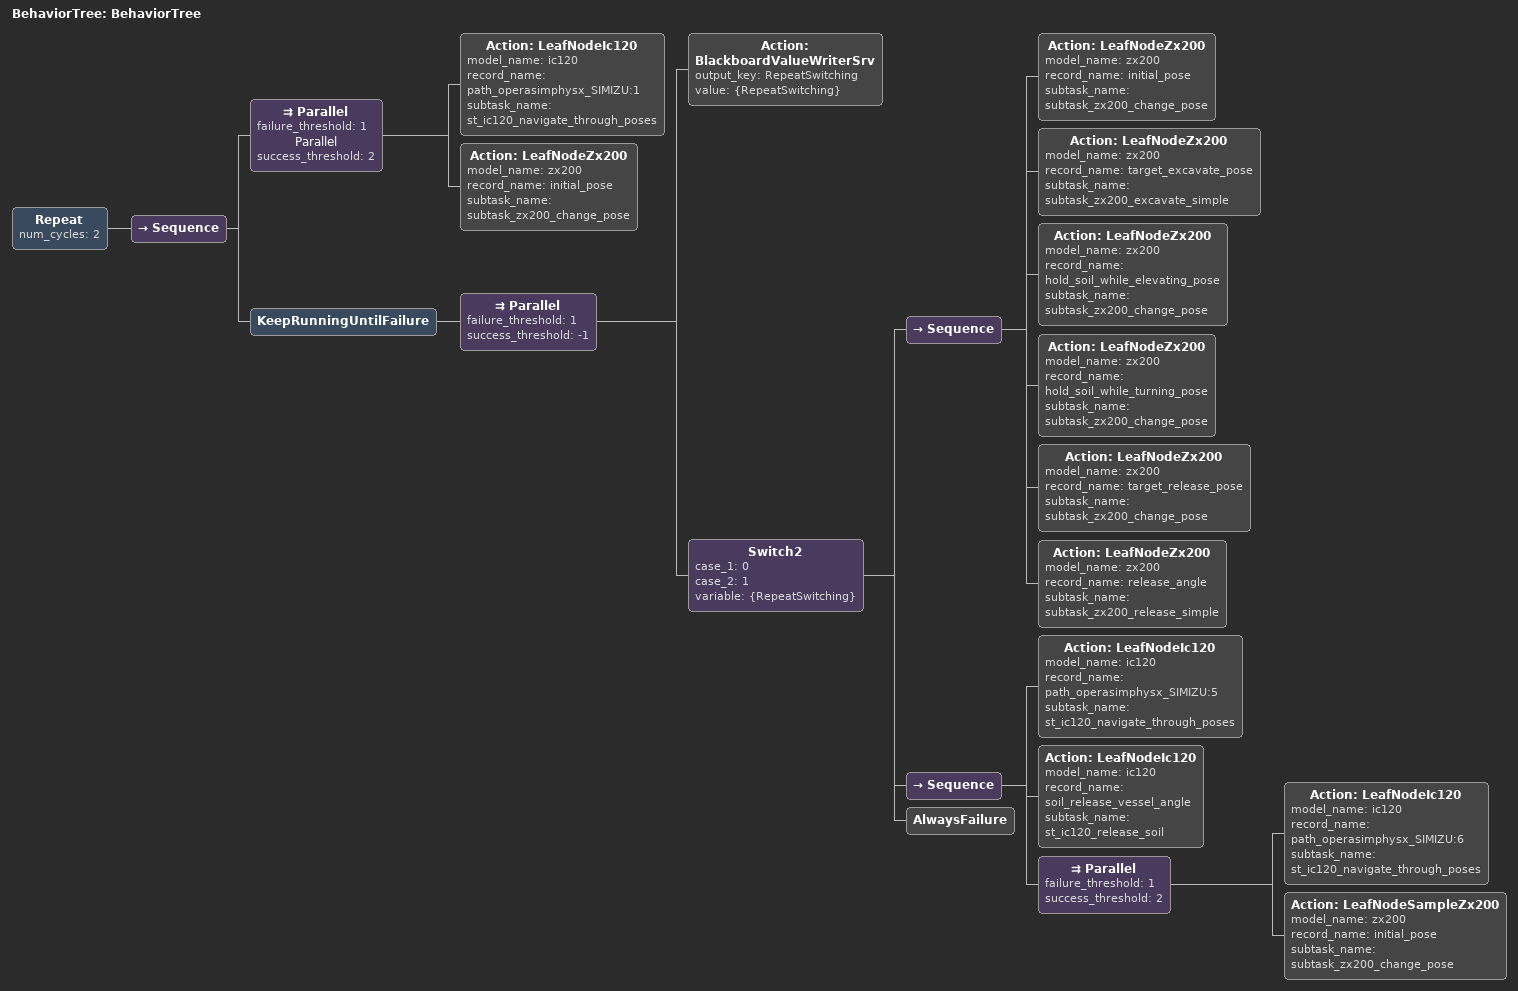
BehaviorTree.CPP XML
<?xml version="1.0"?>
<root main_tree_to_execute="BehaviorTree">
    <BehaviorTree ID="BehaviorTree">
        <Repeat num_cycles="2">
            <Sequence>
                <Parallel failure_threshold="1" name="Parallel " success_threshold="2">
                    <Action  model_name="ic120" ID="LeafNodeIc120" record_name="path_operasimphysx_SIMIZU:1" subtask_name="st_ic120_navigate_through_poses"/>
                    <Action  model_name="zx200" ID="LeafNodeZx200" record_name="initial_pose" subtask_name="subtask_zx200_change_pose"/>
                </Parallel>
                <KeepRunningUntilFailure>
                    <Parallel failure_threshold="1" success_threshold="-1">
                        <Action ID="BlackboardValueWriterSrv" output_key="RepeatSwitching" value="{RepeatSwitching}"/>
                        <Switch2 case_1="0" case_2="1" variable="{RepeatSwitching}">
                            <Sequence>
                                <Action  model_name="zx200" ID="LeafNodeZx200" record_name="initial_pose" subtask_name="subtask_zx200_change_pose"/>
                                <Action  model_name="zx200" ID="LeafNodeZx200" record_name="target_excavate_pose" subtask_name="subtask_zx200_excavate_simple"/>
                                <Action  model_name="zx200" ID="LeafNodeZx200" record_name="hold_soil_while_elevating_pose" subtask_name="subtask_zx200_change_pose"/>
                                <Action  model_name="zx200" ID="LeafNodeZx200" record_name="hold_soil_while_turning_pose" subtask_name="subtask_zx200_change_pose"/>
                                <Action  model_name="zx200" ID="LeafNodeZx200" record_name="target_release_pose" subtask_name="subtask_zx200_change_pose"/>
                                <Action  model_name="zx200" ID="LeafNodeZx200" record_name="release_angle" subtask_name="subtask_zx200_release_simple"/>
                            </Sequence>
                            <Sequence>
                                <Action  model_name="ic120" ID="LeafNodeIc120" record_name="path_operasimphysx_SIMIZU:5" subtask_name="st_ic120_navigate_through_poses"/>
                                <Action  model_name="ic120" ID="LeafNodeIc120" record_name="soil_release_vessel_angle" subtask_name="st_ic120_release_soil"/>
                                <Parallel failure_threshold="1" success_threshold="2">
                                    <Action  model_name="ic120" ID="LeafNodeIc120" record_name="path_operasimphysx_SIMIZU:6" subtask_name="st_ic120_navigate_through_poses"/>
                                    <Action  model_name="zx200" ID="LeafNodeSampleZx200" record_name="initial_pose" subtask_name="subtask_zx200_change_pose"/>
                                </Parallel>
                            </Sequence>
                            <AlwaysFailure/>
                        </Switch2>
                    </Parallel>
                </KeepRunningUntilFailure>
            </Sequence>
        </Repeat>
    </BehaviorTree>
</root>
